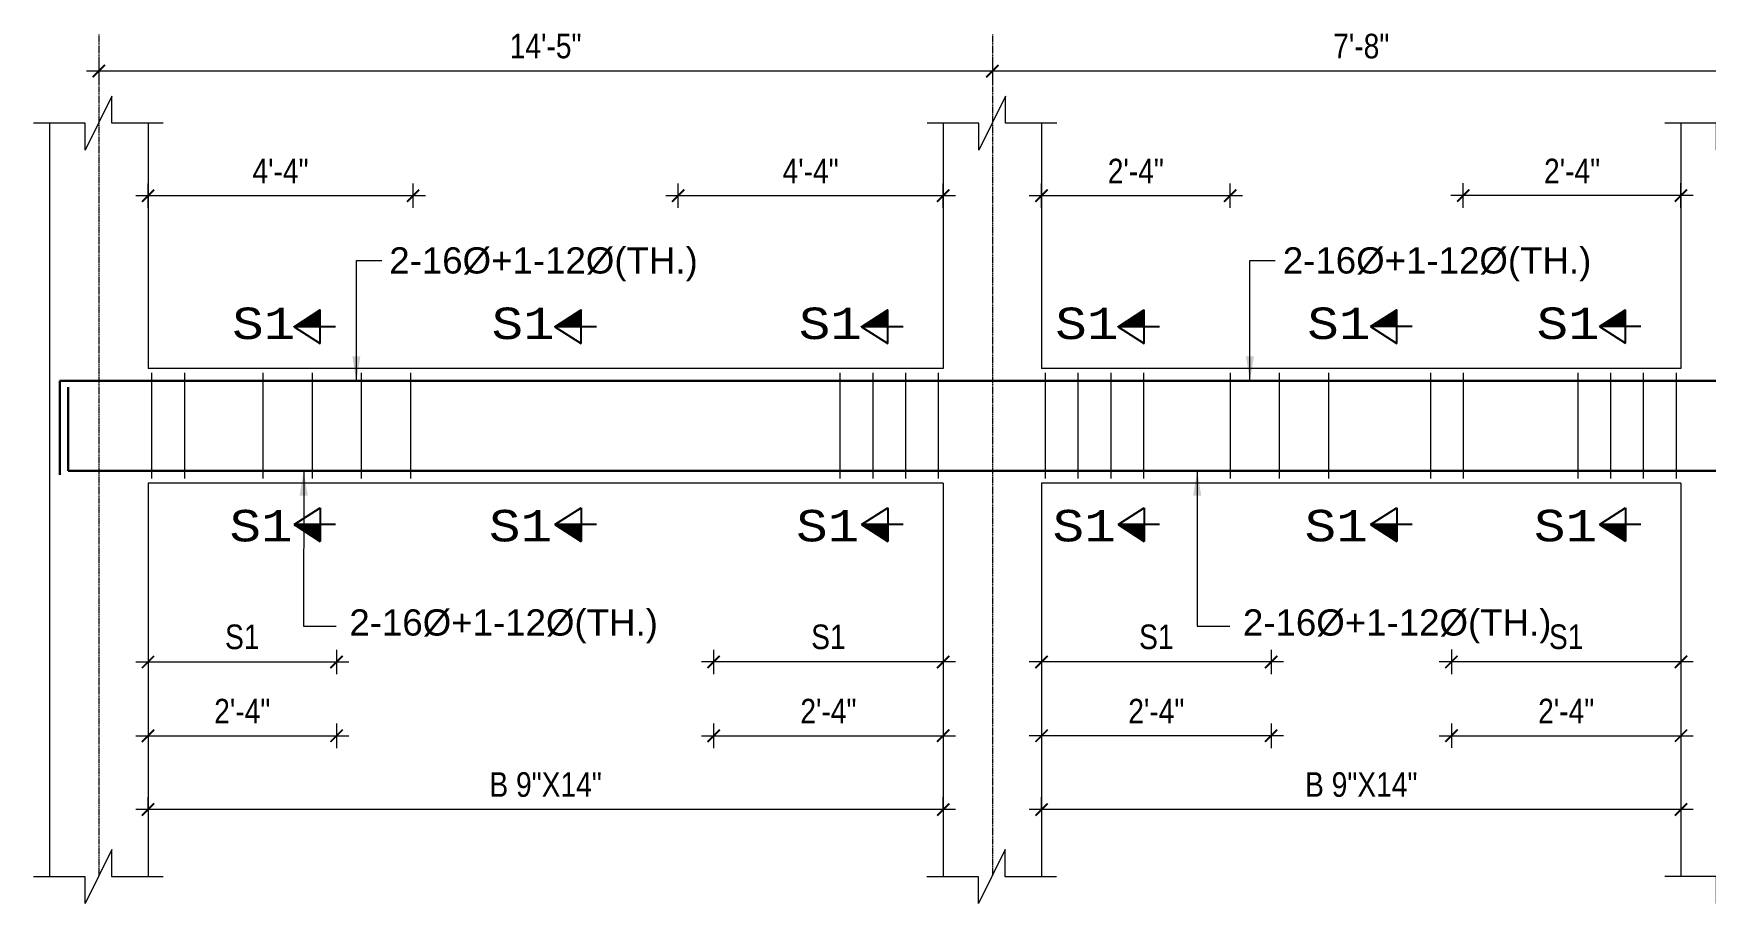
# Model space of a CAD drawing. Header units: inches. Extents: x -412 to 2766, y -9590 to -2111.
# Drawn here: x 1574.1 to 1982.1, y -5473.3 to -5261 of the extents above; entities that cross this region are included whole.
import ezdxf

# ---------------------------------------------------------------- set-up
doc = ezdxf.new("R2010")
doc.units = ezdxf.units.IN
doc.header["$LTSCALE"] = 0.5
doc.header["$MEASUREMENT"] = 0
doc.header["$PDMODE"] = 66
for name, pattern in [('ACAD_ISO02W100', [15, 12, -3]), ('ACAD_ISO03W100', [30, 12, -18]), ('CENTER2', [1.125, 0.75, -0.125, 0.125, -0.125])]:
    doc.linetypes.add(name, pattern=pattern)
for name, color, linetype, lineweight in [('09 CONTINUITY', 7, 'Continuous', 9), ('15 CENTER', 113, 'CENTER2', 15), ('15 TEXT', 7, 'Continuous', 15), ('20 BEAM ELEVATION', 140, 'ACAD_ISO03W100', 20), ('20 BEAM SECTION ARROW', 7, 'ACAD_ISO02W100', 20), ('20 STIRRUPS', 137, 'Continuous', 20), ('30 RENFORCEMENT', 12, 'Continuous', 30), ('DIM', 180, 'Continuous', 5), ('Profile ele', 4, 'Continuous', 25), ('RINF', 4, 'Continuous', 25)]:
    doc.layers.add(name, color=color, linetype=linetype, lineweight=lineweight)
doc.styles.add('arial', font='arial.ttf')
doc.styles.add('CUNEW', font='cour.ttf')
doc.styles.add('ordinary', font='ARIALN.TTF')
doc.styles.add('TEX8', font='cour.ttf', dxfattribs={"width": 0.75})
doc.dimstyles.new('SUREN 1', dxfattribs={"dimtxt": 0.75, "dimasz": 6, "dimexe": 1.5, "dimexo": 1.5, "dimgap": 1, "dimtad": 1, "dimdec": 1, "dimzin": 3, "dimdsep": 46, "dimlunit": 4, "dimtxsty": 'TEX8', "dimblk": 'ARCHTICK', "dimcen": 0.09375, "dimclrd": 1, "dimclre": 1, "dimclrt": 256, "dimadec": 0, "dimazin": 0, "dimtfac": 0.75, "dimtdec": 1, "dimtmove": 1, "dimatfit": 3, "dimfxl": 1, "dimtolj": 1, "dimtzin": 0, "dimlwd": 9, "dimlwe": 9, "dimarcsym": 0})
doc.dimstyles.new('SUREN 4', dxfattribs={"dimtxt": 4, "dimasz": 3, "dimexe": 3, "dimexo": 0, "dimgap": 3, "dimtad": 1, "dimdec": 0, "dimzin": 3, "dimdsep": 46, "dimlunit": 4, "dimtxsty": 'ordinary', "dimblk": 'ARCHTICK', "dimcen": 8, "dimdle": 3, "dimclrd": 1, "dimclre": 5, "dimclrt": 256, "dimadec": 3, "dimazin": 0, "dimtfac": 1, "dimtdec": 0, "dimtmove": 1, "dimatfit": 3, "dimfxl": 3, "dimfxlon": 1, "dimfrac": 1, "dimtolj": 1, "dimtzin": 0, "dimlwd": 5, "dimlwe": 5, "dimarcsym": 0})

# ---------------------------------------------------------------- blocks, each defined once
blk = doc.blocks.new('_ArchTick')
at = {"color": 0, "linetype": 'ByBlock', "const_width": 0.15}
blk.add_lwpolyline([(-0.5, -0.5), (0.5, 0.5)], dxfattribs=at)
blk = doc.blocks.new('*D1548')
at = {"layer": 'Defpoints', "color": 0, "transparency": 16777216}
for p in [(-15784.78, -17058.32), (-15728.78, -17058.32), (-15784.78, -17101.93)]:
    blk.add_point(p, dxfattribs=at)
at = {"layer": 'DIM', "color": 5, "lineweight": 5, "transparency": 16777216}
for p, q in [((-15784.78, -17098.93), (-15784.78, -17104.93)), ((-15728.78, -17098.93), (-15728.78, -17104.93))]:
    blk.add_line(p, q, dxfattribs=at)
at = {"layer": 'DIM', "color": 1, "lineweight": 5, "transparency": 16777216}
blk.add_line((-15725.78, -17101.93), (-15787.78, -17101.93), dxfattribs=at)
at = {"layer": 'DIM', "color": 1, "lineweight": 5, "transparency": 16777216, "xscale": 3, "yscale": 3, "zscale": 3, "rotation": 180}
blk.add_blockref('_ArchTick', (-15784.78, -17101.93), dxfattribs=at)
at = {"layer": 'DIM', "color": 1, "lineweight": 5, "transparency": 16777216, "xscale": 3, "yscale": 3, "zscale": 3}
blk.add_blockref('_ArchTick', (-15728.78, -17101.93), dxfattribs=at)
at = {"layer": 'DIM', "transparency": 16777216, "insert": (-15756.78, -17095.83), "char_height": 6, "attachment_point": 5, "style": 'ordinary'}
blk.add_mtext('\\A1;S1', dxfattribs=at)
blk = doc.blocks.new('*D1549')
at = {"layer": 'Defpoints', "color": 0, "transparency": 16777216}
for p in [(-15784.78, -17058.32), (-15728.78, -17058.32), (-15728.78, -17119.93)]:
    blk.add_point(p, dxfattribs=at)
at = {"layer": 'DIM', "color": 5, "lineweight": 5, "transparency": 16777216}
for p, q in [((-15784.78, -17116.93), (-15784.78, -17122.93)), ((-15728.78, -17116.93), (-15728.78, -17122.93))]:
    blk.add_line(p, q, dxfattribs=at)
at = {"layer": 'DIM', "color": 1, "lineweight": 5, "transparency": 16777216}
blk.add_line((-15787.78, -17119.93), (-15725.78, -17119.93), dxfattribs=at)
at = {"layer": 'DIM', "color": 1, "lineweight": 5, "transparency": 16777216, "xscale": 3, "yscale": 3, "zscale": 3, "rotation": 180}
blk.add_blockref('_ArchTick', (-15784.78, -17119.93), dxfattribs=at)
at = {"layer": 'DIM', "color": 1, "lineweight": 5, "transparency": 16777216, "xscale": 3, "yscale": 3, "zscale": 3}
blk.add_blockref('_ArchTick', (-15728.78, -17119.93), dxfattribs=at)
at = {"layer": 'DIM', "transparency": 16777216, "insert": (-15756.78, -17113.92), "char_height": 6, "attachment_point": 5, "style": 'ordinary'}
blk.add_mtext('\\A1;2\'-4"', dxfattribs=at)
blk = doc.blocks.new('*D1552')
at = {"layer": 'Defpoints', "color": 0, "transparency": 16777216}
for p in [(-15884.78, -17058.34), (-15828.78, -17058.34), (-15884.78, -17101.95)]:
    blk.add_point(p, dxfattribs=at)
at = {"layer": 'DIM', "color": 5, "lineweight": 5, "transparency": 16777216}
for p, q in [((-15884.78, -17098.95), (-15884.78, -17104.95)), ((-15828.78, -17098.95), (-15828.78, -17104.95))]:
    blk.add_line(p, q, dxfattribs=at)
at = {"layer": 'DIM', "color": 1, "lineweight": 5, "transparency": 16777216}
blk.add_line((-15825.78, -17101.95), (-15887.78, -17101.95), dxfattribs=at)
at = {"layer": 'DIM', "color": 1, "lineweight": 5, "transparency": 16777216, "xscale": 3, "yscale": 3, "zscale": 3, "rotation": 180}
blk.add_blockref('_ArchTick', (-15884.78, -17101.95), dxfattribs=at)
at = {"layer": 'DIM', "color": 1, "lineweight": 5, "transparency": 16777216, "xscale": 3, "yscale": 3, "zscale": 3}
blk.add_blockref('_ArchTick', (-15828.78, -17101.95), dxfattribs=at)
at = {"layer": 'DIM', "transparency": 16777216, "insert": (-15856.78, -17095.85), "char_height": 6, "attachment_point": 5, "style": 'ordinary'}
blk.add_mtext('\\A1;S1', dxfattribs=at)
blk = doc.blocks.new('*D1553')
at = {"layer": 'Defpoints', "color": 0, "transparency": 16777216}
for p in [(-15884.78, -17058.34), (-15828.78, -17058.34), (-15884.78, -17119.95)]:
    blk.add_point(p, dxfattribs=at)
at = {"layer": 'DIM', "color": 5, "lineweight": 5, "transparency": 16777216}
for p, q in [((-15884.78, -17116.95), (-15884.78, -17122.95)), ((-15828.78, -17116.95), (-15828.78, -17122.95))]:
    blk.add_line(p, q, dxfattribs=at)
at = {"layer": 'DIM', "color": 1, "lineweight": 5, "transparency": 16777216}
blk.add_line((-15825.78, -17119.95), (-15887.78, -17119.95), dxfattribs=at)
at = {"layer": 'DIM', "color": 1, "lineweight": 5, "transparency": 16777216, "xscale": 3, "yscale": 3, "zscale": 3, "rotation": 180}
blk.add_blockref('_ArchTick', (-15884.78, -17119.95), dxfattribs=at)
at = {"layer": 'DIM', "color": 1, "lineweight": 5, "transparency": 16777216, "xscale": 3, "yscale": 3, "zscale": 3}
blk.add_blockref('_ArchTick', (-15828.78, -17119.95), dxfattribs=at)
at = {"layer": 'DIM', "transparency": 16777216, "insert": (-15856.78, -17113.94), "char_height": 6, "attachment_point": 5, "style": 'ordinary'}
blk.add_mtext('\\A1;2\'-4"', dxfattribs=at)
blk = doc.blocks.new('*D1555')
at = {"layer": 'Defpoints', "color": 0, "transparency": 16777216}
for p in [(-15884.78, -17137.95, 0), (-15884.78, -17137.95), (-15728.78, -17137.93)]:
    blk.add_point(p, dxfattribs=at)
at = {"layer": 'DIM', "color": 5, "lineweight": 5, "transparency": 16777216}
for p, q in [((-15884.78, -17137.95), (-15884.78, -17134.95)), ((-15728.78, -17137.93), (-15728.78, -17140.95))]:
    blk.add_line(p, q, dxfattribs=at)
at = {"layer": 'DIM', "color": 1, "lineweight": 5, "transparency": 16777216}
blk.add_line((-15725.78, -17137.95), (-15887.78, -17137.95), dxfattribs=at)
at = {"layer": 'DIM', "color": 1, "lineweight": 5, "transparency": 16777216, "xscale": 3, "yscale": 3, "zscale": 3, "rotation": 180}
blk.add_blockref('_ArchTick', (-15884.78, -17137.95), dxfattribs=at)
at = {"layer": 'DIM', "color": 1, "lineweight": 5, "transparency": 16777216, "xscale": 3, "yscale": 3, "zscale": 3}
blk.add_blockref('_ArchTick', (-15728.78, -17137.95), dxfattribs=at)
at = {"layer": 'DIM', "transparency": 16777216, "insert": (-15806.78, -17131.89), "char_height": 6, "attachment_point": 5, "style": 'ordinary'}
blk.add_mtext('\\A1;B 9"X14"', dxfattribs=at)
blk = doc.blocks.new('*D1556')
at = {"layer": 'Defpoints', "color": 0, "transparency": 16777216}
for p in [(-15964.78, -17058.34), (-15908.78, -17058.34), (-15964.78, -17101.95)]:
    blk.add_point(p, dxfattribs=at)
at = {"layer": 'DIM', "color": 5, "lineweight": 5, "transparency": 16777216}
for p, q in [((-15964.78, -17098.95), (-15964.78, -17104.95)), ((-15908.78, -17098.95), (-15908.78, -17104.95))]:
    blk.add_line(p, q, dxfattribs=at)
at = {"layer": 'DIM', "color": 1, "lineweight": 5, "transparency": 16777216}
blk.add_line((-15905.78, -17101.95), (-15967.78, -17101.95), dxfattribs=at)
at = {"layer": 'DIM', "color": 1, "lineweight": 5, "transparency": 16777216, "xscale": 3, "yscale": 3, "zscale": 3, "rotation": 180}
blk.add_blockref('_ArchTick', (-15964.78, -17101.95), dxfattribs=at)
at = {"layer": 'DIM', "color": 1, "lineweight": 5, "transparency": 16777216, "xscale": 3, "yscale": 3, "zscale": 3}
blk.add_blockref('_ArchTick', (-15908.78, -17101.95), dxfattribs=at)
at = {"layer": 'DIM', "transparency": 16777216, "insert": (-15936.78, -17095.85), "char_height": 6, "attachment_point": 5, "style": 'ordinary'}
blk.add_mtext('\\A1;S1', dxfattribs=at)
blk = doc.blocks.new('*D1557')
at = {"layer": 'Defpoints', "color": 0, "transparency": 16777216}
for p in [(-15964.78, -17058.34), (-15908.78, -17058.34), (-15908.78, -17119.95)]:
    blk.add_point(p, dxfattribs=at)
at = {"layer": 'DIM', "color": 5, "lineweight": 5, "transparency": 16777216}
for p, q in [((-15964.78, -17116.95), (-15964.78, -17122.95)), ((-15908.78, -17116.95), (-15908.78, -17122.95))]:
    blk.add_line(p, q, dxfattribs=at)
at = {"layer": 'DIM', "color": 1, "lineweight": 5, "transparency": 16777216}
blk.add_line((-15967.78, -17119.95), (-15905.78, -17119.95), dxfattribs=at)
at = {"layer": 'DIM', "color": 1, "lineweight": 5, "transparency": 16777216, "xscale": 3, "yscale": 3, "zscale": 3, "rotation": 180}
blk.add_blockref('_ArchTick', (-15964.78, -17119.95), dxfattribs=at)
at = {"layer": 'DIM', "color": 1, "lineweight": 5, "transparency": 16777216, "xscale": 3, "yscale": 3, "zscale": 3}
blk.add_blockref('_ArchTick', (-15908.78, -17119.95), dxfattribs=at)
at = {"layer": 'DIM', "transparency": 16777216, "insert": (-15936.78, -17113.94), "char_height": 6, "attachment_point": 5, "style": 'ordinary'}
blk.add_mtext('\\A1;2\'-4"', dxfattribs=at)
blk = doc.blocks.new('*D1558')
at = {"layer": 'Defpoints', "color": 0, "transparency": 16777216}
for p in [(-16102.78, -17058.34), (-16056.78, -17058.34), (-16056.78, -17101.95)]:
    blk.add_point(p, dxfattribs=at)
at = {"layer": 'DIM', "color": 5, "lineweight": 5, "transparency": 16777216}
for p, q in [((-16102.78, -17098.95), (-16102.78, -17104.95)), ((-16056.78, -17098.95), (-16056.78, -17104.95))]:
    blk.add_line(p, q, dxfattribs=at)
at = {"layer": 'DIM', "color": 1, "lineweight": 5, "transparency": 16777216}
blk.add_line((-16105.78, -17101.95), (-16053.78, -17101.95), dxfattribs=at)
at = {"layer": 'DIM', "color": 1, "lineweight": 5, "transparency": 16777216, "xscale": 3, "yscale": 3, "zscale": 3, "rotation": 180}
blk.add_blockref('_ArchTick', (-16102.78, -17101.95), dxfattribs=at)
at = {"layer": 'DIM', "color": 1, "lineweight": 5, "transparency": 16777216, "xscale": 3, "yscale": 3, "zscale": 3}
blk.add_blockref('_ArchTick', (-16056.78, -17101.95), dxfattribs=at)
at = {"layer": 'DIM', "transparency": 16777216, "insert": (-16079.78, -17095.85), "char_height": 6, "attachment_point": 5, "style": 'ordinary'}
blk.add_mtext('\\A1;S1', dxfattribs=at)
blk = doc.blocks.new('*D1559')
at = {"layer": 'Defpoints', "color": 0, "transparency": 16777216}
for p in [(-16102.78, -17058.34), (-16056.78, -17058.34), (-16056.78, -17119.95)]:
    blk.add_point(p, dxfattribs=at)
at = {"layer": 'DIM', "color": 5, "lineweight": 5, "transparency": 16777216}
for p, q in [((-16102.78, -17116.95), (-16102.78, -17122.95)), ((-16056.78, -17116.95), (-16056.78, -17122.95))]:
    blk.add_line(p, q, dxfattribs=at)
at = {"layer": 'DIM', "color": 1, "lineweight": 5, "transparency": 16777216}
blk.add_line((-16105.78, -17119.95), (-16053.78, -17119.95), dxfattribs=at)
at = {"layer": 'DIM', "color": 1, "lineweight": 5, "transparency": 16777216, "xscale": 3, "yscale": 3, "zscale": 3, "rotation": 180}
blk.add_blockref('_ArchTick', (-16102.78, -17119.95), dxfattribs=at)
at = {"layer": 'DIM', "color": 1, "lineweight": 5, "transparency": 16777216, "xscale": 3, "yscale": 3, "zscale": 3}
blk.add_blockref('_ArchTick', (-16056.78, -17119.95), dxfattribs=at)
at = {"layer": 'DIM', "transparency": 16777216, "insert": (-16079.78, -17113.94), "char_height": 6, "attachment_point": 5, "style": 'ordinary'}
blk.add_mtext('\\A1;2\'-4"', dxfattribs=at)
blk = doc.blocks.new('*D1560')
at = {"layer": 'Defpoints', "color": 0, "transparency": 16777216}
for p in [(-16102.78, -17137.95), (-16102.78, -17137.95), (-15908.78, -17137.95)]:
    blk.add_point(p, dxfattribs=at)
at = {"layer": 'DIM', "color": 5, "lineweight": 5, "transparency": 16777216}
for p, q in [((-16102.78, -17137.95), (-16102.78, -17134.95)), ((-15908.78, -17137.95), (-15908.78, -17134.95))]:
    blk.add_line(p, q, dxfattribs=at)
at = {"layer": 'DIM', "color": 1, "lineweight": 5, "transparency": 16777216}
blk.add_line((-15905.78, -17137.95), (-16105.78, -17137.95), dxfattribs=at)
at = {"layer": 'DIM', "color": 1, "lineweight": 5, "transparency": 16777216, "xscale": 3, "yscale": 3, "zscale": 3, "rotation": 180}
blk.add_blockref('_ArchTick', (-16102.78, -17137.95), dxfattribs=at)
at = {"layer": 'DIM', "color": 1, "lineweight": 5, "transparency": 16777216, "xscale": 3, "yscale": 3, "zscale": 3}
blk.add_blockref('_ArchTick', (-15908.78, -17137.95), dxfattribs=at)
at = {"layer": 'DIM', "transparency": 16777216, "insert": (-16005.78, -17131.89), "char_height": 6, "attachment_point": 5, "style": 'ordinary'}
blk.add_mtext('\\A1;B 9"X14"', dxfattribs=at)
blk = doc.blocks.new('*D1561')
at = {"layer": 'Defpoints', "color": 0, "transparency": 16777216}
for p in [(-15781.9, -16988.16), (-15728.78, -17030.32), (-15781.9, -17034.84)]:
    blk.add_point(p, dxfattribs=at)
at = {"layer": 'DIM', "color": 5, "lineweight": 5, "transparency": 16777216}
for p, q in [((-15781.9, -16991.16), (-15781.9, -16985.16)), ((-15728.78, -16991.16), (-15728.78, -16985.16))]:
    blk.add_line(p, q, dxfattribs=at)
at = {"layer": 'DIM', "color": 1, "lineweight": 5, "transparency": 16777216}
blk.add_line((-15725.78, -16988.16), (-15784.9, -16988.16), dxfattribs=at)
at = {"layer": 'DIM', "color": 1, "lineweight": 5, "transparency": 16777216, "xscale": 3, "yscale": 3, "zscale": 3, "rotation": 180}
blk.add_blockref('_ArchTick', (-15781.9, -16988.16), dxfattribs=at)
at = {"layer": 'DIM', "color": 1, "lineweight": 5, "transparency": 16777216, "xscale": 3, "yscale": 3, "zscale": 3}
blk.add_blockref('_ArchTick', (-15728.78, -16988.16), dxfattribs=at)
at = {"layer": 'DIM', "transparency": 16777216, "insert": (-15755.34, -16982.15), "char_height": 6, "attachment_point": 5, "style": 'ordinary'}
blk.add_mtext('\\A1;2\'-4"', dxfattribs=at)
blk = doc.blocks.new('*D1562')
at = {"layer": 'Defpoints', "color": 0, "transparency": 16777216}
for p in [(-15884.78, -16988.18), (-15884.78, -17030.34), (-15838.77, -17034.84)]:
    blk.add_point(p, dxfattribs=at)
at = {"layer": 'DIM', "color": 5, "lineweight": 5, "transparency": 16777216}
for p, q in [((-15884.78, -16991.18), (-15884.78, -16985.18)), ((-15838.77, -16991.18), (-15838.77, -16985.18))]:
    blk.add_line(p, q, dxfattribs=at)
at = {"layer": 'DIM', "color": 1, "lineweight": 5, "transparency": 16777216}
blk.add_line((-15835.77, -16988.18), (-15887.78, -16988.18), dxfattribs=at)
at = {"layer": 'DIM', "color": 1, "lineweight": 5, "transparency": 16777216, "xscale": 3, "yscale": 3, "zscale": 3, "rotation": 180}
blk.add_blockref('_ArchTick', (-15884.78, -16988.18), dxfattribs=at)
at = {"layer": 'DIM', "color": 1, "lineweight": 5, "transparency": 16777216, "xscale": 3, "yscale": 3, "zscale": 3}
blk.add_blockref('_ArchTick', (-15838.77, -16988.18), dxfattribs=at)
at = {"layer": 'DIM', "transparency": 16777216, "insert": (-15861.78, -16982.17), "char_height": 6, "attachment_point": 5, "style": 'ordinary'}
blk.add_mtext('\\A1;2\'-4"', dxfattribs=at)
blk = doc.blocks.new('*D1565')
at = {"layer": 'Defpoints', "color": 0, "transparency": 16777216}
for p in [(-15973.45, -16988.18), (-15908.78, -17030.34), (-15973.45, -17034.85, 0)]:
    blk.add_point(p, dxfattribs=at)
at = {"layer": 'DIM', "color": 5, "lineweight": 5, "transparency": 16777216}
for p, q in [((-15973.45, -16991.18), (-15973.45, -16985.18)), ((-15908.78, -16991.18), (-15908.78, -16985.18))]:
    blk.add_line(p, q, dxfattribs=at)
at = {"layer": 'DIM', "color": 1, "lineweight": 5, "transparency": 16777216}
blk.add_line((-15905.78, -16988.18), (-15976.45, -16988.18), dxfattribs=at)
at = {"layer": 'DIM', "color": 1, "lineweight": 5, "transparency": 16777216, "xscale": 3, "yscale": 3, "zscale": 3, "rotation": 180}
blk.add_blockref('_ArchTick', (-15973.45, -16988.18), dxfattribs=at)
at = {"layer": 'DIM', "color": 1, "lineweight": 5, "transparency": 16777216, "xscale": 3, "yscale": 3, "zscale": 3}
blk.add_blockref('_ArchTick', (-15908.78, -16988.18), dxfattribs=at)
at = {"layer": 'DIM', "transparency": 16777216, "insert": (-15941.12, -16982.18), "char_height": 6, "attachment_point": 5, "style": 'ordinary'}
blk.add_mtext('\\A1;4\'-4"', dxfattribs=at)
blk = doc.blocks.new('*D1566')
at = {"layer": 'Defpoints', "color": 0, "transparency": 16777216}
for p in [(-16102.78, -16988.18), (-16038.12, -17030.34), (-16102.78, -17034.85, 0)]:
    blk.add_point(p, dxfattribs=at)
at = {"layer": 'DIM', "color": 5, "lineweight": 5, "transparency": 16777216}
for p, q in [((-16102.78, -16991.18), (-16102.78, -16985.18)), ((-16038.12, -16991.18), (-16038.12, -16985.18))]:
    blk.add_line(p, q, dxfattribs=at)
at = {"layer": 'DIM', "color": 1, "lineweight": 5, "transparency": 16777216}
blk.add_line((-16035.12, -16988.18), (-16105.78, -16988.18), dxfattribs=at)
at = {"layer": 'DIM', "color": 1, "lineweight": 5, "transparency": 16777216, "xscale": 3, "yscale": 3, "zscale": 3, "rotation": 180}
blk.add_blockref('_ArchTick', (-16102.78, -16988.18), dxfattribs=at)
at = {"layer": 'DIM', "color": 1, "lineweight": 5, "transparency": 16777216, "xscale": 3, "yscale": 3, "zscale": 3}
blk.add_blockref('_ArchTick', (-16038.12, -16988.18), dxfattribs=at)
at = {"layer": 'DIM', "transparency": 16777216, "insert": (-16070.45, -16982.18), "char_height": 6, "attachment_point": 5, "style": 'ordinary'}
blk.add_mtext('\\A1;4\'-4"', dxfattribs=at)
blk = doc.blocks.new('*D1567')
at = {"layer": 'Defpoints', "color": 0, "transparency": 16777216}
for p in [(-16114.78, -16948.86), (-15896.78, -16948.86), (-16114.78, -16957.77)]:
    blk.add_point(p, dxfattribs=at)
at = {"layer": 'DIM', "color": 1, "lineweight": 5, "transparency": 16777216}
blk.add_line((-15893.78, -16957.77), (-16117.78, -16957.77), dxfattribs=at)
at = {"layer": 'DIM', "color": 5, "lineweight": 5, "transparency": 16777216}
for p, q in [((-16114.78, -16954.77), (-16114.78, -16960.77)), ((-15896.78, -16954.77), (-15896.78, -16960.77))]:
    blk.add_line(p, q, dxfattribs=at)
at = {"layer": 'DIM', "color": 1, "lineweight": 5, "transparency": 16777216, "xscale": 3, "yscale": 3, "zscale": 3, "rotation": 180}
blk.add_blockref('_ArchTick', (-16114.78, -16957.77), dxfattribs=at)
at = {"layer": 'DIM', "color": 1, "lineweight": 5, "transparency": 16777216, "xscale": 3, "yscale": 3, "zscale": 3}
blk.add_blockref('_ArchTick', (-15896.78, -16957.77), dxfattribs=at)
at = {"layer": 'DIM', "transparency": 16777216, "insert": (-16005.78, -16951.7), "char_height": 6, "attachment_point": 5, "style": 'ordinary'}
blk.add_mtext('\\A1;14\'-5"', dxfattribs=at)
blk = doc.blocks.new('*D1568')
at = {"layer": 'Defpoints', "color": 0, "transparency": 16777216}
for p in [(-15896.78, -16948.86), (-15716.78, -16948.88, 0), (-15896.78, -16957.79)]:
    blk.add_point(p, dxfattribs=at)
at = {"layer": 'DIM', "color": 1, "lineweight": 5, "transparency": 16777216}
blk.add_line((-15713.78, -16957.79), (-15899.78, -16957.79), dxfattribs=at)
at = {"layer": 'DIM', "color": 5, "lineweight": 5, "transparency": 16777216}
for p, q in [((-15896.78, -16954.79), (-15896.78, -16960.79)), ((-15716.78, -16954.79), (-15716.78, -16960.79))]:
    blk.add_line(p, q, dxfattribs=at)
at = {"layer": 'DIM', "color": 1, "lineweight": 5, "transparency": 16777216, "xscale": 3, "yscale": 3, "zscale": 3, "rotation": 180}
blk.add_blockref('_ArchTick', (-15896.78, -16957.79), dxfattribs=at)
at = {"layer": 'DIM', "color": 1, "lineweight": 5, "transparency": 16777216, "xscale": 3, "yscale": 3, "zscale": 3}
blk.add_blockref('_ArchTick', (-15716.78, -16957.79), dxfattribs=at)
at = {"layer": 'DIM', "transparency": 16777216, "insert": (-15806.78, -16951.72), "char_height": 6, "attachment_point": 5, "style": 'ordinary'}
blk.add_mtext('\\A1;7\'-8"', dxfattribs=at)
blk = doc.blocks.new('53')
at = {"layer": 'RINF'}
h = blk.add_hatch(dxfattribs=at)
h.set_pattern_fill('ANSI31', color=1, scale=0.029257, style=0)
h.set_pattern_definition([(135.000000013, (-84718.560301, -32408.7730947), (0.00271529004177, 0.00271529004057), [])])
h.paths.add_polyline_path([(-16060.76, -17016.05), (-16067.16, -17020.14), (-16060.76, -17020.14)])
h = blk.add_hatch(dxfattribs=at)
h.set_pattern_fill('ANSI31', color=1, scale=0.029257, style=0)
h.set_pattern_definition([(135.000000013, (-84782.1942387, -32408.7730947), (0.00271529004177, 0.00271529004057), [])])
h.paths.add_polyline_path([(-15997.12, -17016.05), (-16003.53, -17020.14), (-15997.12, -17020.14)])
h = blk.add_hatch(dxfattribs=at)
h.set_pattern_fill('ANSI31', color=1, scale=0.029257, style=0)
h.set_pattern_definition([(135.000000013, (-84857.0345, -32408.7730947), (0.00271529004177, 0.00271529004057), [])])
h.paths.add_polyline_path([(-15922.28, -17016.05), (-15928.69, -17020.14), (-15922.28, -17020.14)])
h = blk.add_hatch(dxfattribs=at)
h.set_pattern_fill('ANSI31', color=1, scale=0.029257, style=0)
h.set_pattern_definition([(135.000000013, (-84919.602298, -32408.7730947), (0.00271529004177, 0.00271529004057), [])])
h.paths.add_polyline_path([(-15859.72, -17016.05), (-15866.12, -17020.14), (-15859.72, -17020.14)])
h = blk.add_hatch(dxfattribs=at)
h.set_pattern_fill('ANSI31', color=1, scale=0.029257, style=0)
h.set_pattern_definition([(135.000000013, (-84583.1942387, -32408.7632366), (0.00271529004177, 0.00271529004057), [])])
h.paths.add_polyline_path([(-15798.12, -17016.04), (-15804.53, -17020.13), (-15798.12, -17020.13)])
h = blk.add_hatch(dxfattribs=at)
h.set_pattern_fill('ANSI31', color=1, scale=0.029257, style=0)
h.set_pattern_definition([(135.000000013, (-85037.0345, -32408.7533786), (0.00271529004177, 0.00271529004057), [])])
h.paths.add_polyline_path([(-15742.28, -17016.03), (-15748.69, -17020.12), (-15742.28, -17020.12)])
h = blk.add_hatch(dxfattribs=at)
h.set_pattern_fill('ANSI31', color=1, scale=1.6, style=0)
h.set_pattern_definition([(135.000000013, (-3809792.1707, -834201.5936), (0.148492424155, 0.148492424089), [])])
h.paths.add_polyline_path([(-16060.76, -17072.53), (-16067.16, -17068.44), (-16060.76, -17068.44)])
h = blk.add_hatch(dxfattribs=at)
h.set_pattern_fill('ANSI31', color=1, scale=1.6, style=0)
h.set_pattern_definition([(135.000000013, (-3809855.80463, -834201.5936), (0.148492424155, 0.148492424089), [])])
h.paths.add_polyline_path([(-15997.12, -17072.53), (-16003.53, -17068.44), (-15997.12, -17068.44)])
h = blk.add_hatch(dxfattribs=at)
h.set_pattern_fill('ANSI31', color=1, scale=1.6, style=0)
h.set_pattern_definition([(135.000000013, (-3809930.6449, -834201.5936), (0.148492424155, 0.148492424089), [])])
h.paths.add_polyline_path([(-15922.28, -17072.53), (-15928.69, -17068.44), (-15922.28, -17068.44)])
h = blk.add_hatch(dxfattribs=at)
h.set_pattern_fill('ANSI31', color=1, scale=1.6, style=0)
h.set_pattern_definition([(135.000000013, (-3809993.2127, -834201.5936), (0.148492424155, 0.148492424089), [])])
h.paths.add_polyline_path([(-15859.72, -17072.53), (-15866.12, -17068.44), (-15859.72, -17068.44)])
h = blk.add_hatch(dxfattribs=at)
h.set_pattern_fill('ANSI31', color=1, scale=1.6, style=0)
h.set_pattern_definition([(135.000000013, (-3809656.80463, -834201.58375), (0.148492424155, 0.148492424089), [])])
h.paths.add_polyline_path([(-15798.12, -17072.52), (-15804.53, -17068.43), (-15798.12, -17068.43)])
h = blk.add_hatch(dxfattribs=at)
h.set_pattern_fill('ANSI31', color=1, scale=1.6, style=0)
h.set_pattern_definition([(135.000000013, (-3810110.6449, -834201.57389), (0.148492424155, 0.148492424089), [])])
h.paths.add_polyline_path([(-15742.28, -17072.51), (-15748.69, -17068.42), (-15742.28, -17068.42)])
at = {"layer": '09 CONTINUITY', "color": 2, "lineweight": 5, "ltscale": 25}
for points in [[(-16099.06, -16970.51), (-16111.57, -16970.51), (-16111.57, -16963.89), (-16118.1, -16977.06), (-16118.1, -16970.51), (-16130.69, -16970.51)], [(-15881.06, -16970.51), (-15893.57, -16970.51), (-15893.57, -16963.89), (-15900.1, -16977.06), (-15900.1, -16970.51), (-15912.69, -16970.51)], [(-16099.11, -17154.34), (-16111.62, -17154.34), (-16111.62, -17147.72), (-16118.15, -17160.89), (-16118.15, -17154.34), (-16130.73, -17154.34)], [(-15881.11, -17154.34), (-15893.62, -17154.34), (-15893.62, -17147.72), (-15900.15, -17160.89), (-15900.15, -17154.34), (-15912.73, -17154.34)]]:
    blk.add_lwpolyline(points, dxfattribs=at)
at = {"layer": '09 CONTINUITY', "color": 2, "lineweight": 5, "ltscale": 25, "elevation": 0}
for points in [[(-15701.06, -16970.49), (-15713.57, -16970.49), (-15713.57, -16963.87), (-15720.1, -16977.04), (-15720.1, -16970.49), (-15732.69, -16970.49)], [(-15701.11, -17154.32), (-15713.62, -17154.32), (-15713.62, -17147.7), (-15720.15, -17160.87), (-15720.15, -17154.32), (-15732.73, -17154.32)]]:
    blk.add_lwpolyline(points, dxfattribs=at)
at = {"layer": '15 CENTER', "ltscale": 0.05}
for p, q in [((-16114.78, -16948.86), (-16114.78, -17154.1)), ((-15896.78, -16948.86), (-15896.78, -17154.1))]:
    blk.add_line(p, q, dxfattribs=at)
at = {"layer": '20 BEAM ELEVATION', "linetype": 'ByBlock', "ltscale": 20}
for p, q in [((-16126.78, -16970.51), (-16126.78, -17058.34)), ((-16102.78, -16970.51), (-16102.78, -17030.34)), ((-15908.78, -16970.51), (-15908.78, -17030.34)), ((-15884.78, -16970.51), (-15884.78, -17030.34)), ((-15728.78, -16970.49, 0), (-15728.78, -17030.32, 0)), ((-15908.78, -17030.34), (-16102.78, -17030.34)), ((-15728.78, -17030.32, 0), (-15884.78, -17030.34)), ((-16126.78, -17058.34), (-16126.78, -17154.34)), ((-16102.78, -17058.34), (-16102.78, -17154.34)), ((-15908.78, -17058.34), (-16102.78, -17058.34)), ((-15908.78, -17058.34), (-15908.78, -17154.34)), ((-15728.78, -17058.32, 0), (-15884.78, -17058.34)), ((-15884.78, -17058.34), (-15884.78, -17154.34)), ((-15728.78, -17058.32, 0), (-15728.78, -17154.32, 0))]:
    blk.add_line(p, q, dxfattribs=at)
at = {"layer": '20 STIRRUPS'}
for p, q in [((-16101.9, -17031.4), (-16101.9, -17057.18)), ((-16093.9, -17031.4), (-16093.9, -17057.18)), ((-16074.77, -17031.4), (-16074.77, -17057.18)), ((-16062.77, -17031.4), (-16062.77, -17057.18)), ((-16050.77, -17031.4), (-16050.77, -17057.18)), ((-16038.77, -17031.4), (-16038.77, -17057.18)), ((-15933.97, -17031.4), (-15933.97, -17057.18)), ((-15925.97, -17031.4), (-15925.97, -17057.18)), ((-15917.97, -17031.4), (-15917.97, -17057.18)), ((-15909.97, -17031.4), (-15909.97, -17057.18)), ((-15883.9, -17031.4), (-15883.9, -17057.18)), ((-15875.9, -17031.4), (-15875.9, -17057.18)), ((-15867.9, -17031.4), (-15867.9, -17057.18)), ((-15859.9, -17031.4), (-15859.9, -17057.18)), ((-15838.77, -17031.4), (-15838.77, -17057.18)), ((-15826.77, -17031.4), (-15826.77, -17057.18)), ((-15814.77, -17031.4), (-15814.77, -17057.18)), ((-15789.9, -17031.38, 0), (-15789.9, -17057.16, 0)), ((-15781.9, -17031.38, 0), (-15781.9, -17057.16, 0)), ((-15753.97, -17031.38, 0), (-15753.97, -17057.16, 0)), ((-15745.97, -17031.38, 0), (-15745.97, -17057.16, 0)), ((-15737.97, -17031.38, 0), (-15737.97, -17057.16, 0)), ((-15729.97, -17031.38, 0), (-15729.97, -17057.16, 0))]:
    blk.add_line(p, q, dxfattribs=at)
at = {"layer": '30 RENFORCEMENT', "lineweight": 30, "ltscale": 0.75}
for p, q in [((-15908.78, -17033.38), (-16124.26, -17033.38)), ((-16124.26, -17033.38), (-16124.26, -17056.26)), ((-16122.26, -17034.9), (-16122.26, -17055.35)), ((-15490.47, -17033.35, 0), (-15908.78, -17033.38)), ((-15908.78, -17055.35), (-16122.26, -17055.35)), ((-15492.47, -17055.32, 0), (-15908.78, -17055.35))]:
    blk.add_line(p, q, dxfattribs=at)
at = {"layer": 'RINF', "color": 1}
for p, q in [((-16067.16, -17020.14), (-16060.76, -17016.05)), ((-16060.76, -17024.22), (-16060.76, -17016.05)), ((-16003.53, -17020.14), (-15997.12, -17016.05)), ((-15997.12, -17024.22), (-15997.12, -17016.05)), ((-15928.69, -17020.14), (-15922.28, -17016.05)), ((-15922.28, -17024.22), (-15922.28, -17016.05)), ((-15866.12, -17020.14), (-15859.72, -17016.05)), ((-15859.72, -17024.22), (-15859.72, -17016.05)), ((-15804.53, -17020.13, 0), (-15798.12, -17016.04, 0)), ((-15798.12, -17024.21, 0), (-15798.12, -17016.04, 0)), ((-15748.69, -17020.12, 0), (-15742.28, -17016.03, 0)), ((-15742.28, -17024.2, 0), (-15742.28, -17016.03, 0)), ((-16057.02, -17020.14), (-16067.16, -17020.14)), ((-16067.16, -17020.14), (-16060.76, -17024.22)), ((-15993.39, -17020.14), (-16003.53, -17020.14)), ((-16003.53, -17020.14), (-15997.12, -17024.22)), ((-15918.55, -17020.14), (-15928.69, -17020.14)), ((-15928.69, -17020.14), (-15922.28, -17024.22)), ((-15855.98, -17020.14), (-15866.12, -17020.14)), ((-15866.12, -17020.14), (-15859.72, -17024.22)), ((-15794.39, -17020.13, 0), (-15804.53, -17020.13, 0)), ((-15804.53, -17020.13, 0), (-15798.12, -17024.21, 0)), ((-15738.55, -17020.12, 0), (-15748.69, -17020.12, 0)), ((-15748.69, -17020.12, 0), (-15742.28, -17024.2, 0)), ((-16067.16, -17068.44, 0), (-16060.76, -17064.36, 0)), ((-16060.76, -17064.36, 0), (-16060.76, -17072.53, 0)), ((-16003.53, -17068.44, 0), (-15997.12, -17064.36, 0)), ((-15997.12, -17064.36, 0), (-15997.12, -17072.53, 0)), ((-15928.69, -17068.44, 0), (-15922.28, -17064.36, 0)), ((-15922.28, -17064.36, 0), (-15922.28, -17072.53, 0)), ((-15866.12, -17068.44, 0), (-15859.72, -17064.36, 0)), ((-15859.72, -17064.36, 0), (-15859.72, -17072.53, 0)), ((-15804.53, -17068.43, 0), (-15798.12, -17064.35, 0)), ((-15798.12, -17064.35, 0), (-15798.12, -17072.52, 0)), ((-15748.69, -17068.42, 0), (-15742.28, -17064.34, 0)), ((-15742.28, -17064.34, 0), (-15742.28, -17072.51, 0)), ((-16057.02, -17068.44, 0), (-16067.16, -17068.44, 0)), ((-16067.16, -17068.44, 0), (-16060.76, -17072.53, 0)), ((-15993.39, -17068.44, 0), (-16003.53, -17068.44, 0)), ((-16003.53, -17068.44, 0), (-15997.12, -17072.53, 0)), ((-15918.55, -17068.44, 0), (-15928.69, -17068.44, 0)), ((-15928.69, -17068.44, 0), (-15922.28, -17072.53, 0)), ((-15855.98, -17068.44, 0), (-15866.12, -17068.44, 0)), ((-15866.12, -17068.44, 0), (-15859.72, -17072.53, 0)), ((-15794.39, -17068.43, 0), (-15804.53, -17068.43, 0)), ((-15804.53, -17068.43, 0), (-15798.12, -17072.52, 0)), ((-15738.55, -17068.42, 0), (-15748.69, -17068.42, 0)), ((-15748.69, -17068.42, 0), (-15742.28, -17072.51, 0))]:
    blk.add_line(p, q, dxfattribs=at)
at = {"layer": '15 TEXT', "style": 'arial'}
for p in [(-16043.92, -17007.17, 0), (-15825.92, -17007.17, 0), (-16053.65, -17095.51, 0), (-15835.65, -17095.51, 0)]:
    blk.add_text('2-16%%C+1-12%%C(TH.)', height=6.4, dxfattribs=at).set_placement(p)
at = {"layer": '20 BEAM SECTION ARROW', "color": 2, "style": 'CUNEW'}
for p in [(-16082.24, -17023.16, 0), (-16018.95, -17023.16), (-15944, -17023.16), (-15881.43, -17023.16), (-15819.95, -17023.15, 0), (-15764, -17023.14, 0), (-16082.89, -17072.53), (-16019.6, -17072.53, 0), (-15944.65, -17072.53, 0), (-15882.08, -17072.53, 0), (-15820.6, -17072.52, 0), (-15764.65, -17072.51, 0)]:
    blk.add_text('S1', height=7.68, rotation=0, dxfattribs=at).set_placement(p)
at = {"layer": 'DIM'}
for base, p1, p2, text, picture, middle in [((-16114.78, -16957.77), (-15896.78, -16948.86), (-16114.78, -16948.86), '14\'-5"', '*D1567', (-16005.78, -16951.7)), ((-15896.78, -16957.79), (-15716.78, -16948.88, 0), (-15896.78, -16948.86), '7\'-8"', '*D1568', (-15806.78, -16951.72))]:
    dim = blk.add_linear_dim(base=base, p1=p1, p2=p2, text=text, dimstyle='SUREN 4', override={"dimtxt": 6}, dxfattribs=at)
    dim.commit()
    dim.dimension.update_dxf_attribs({"geometry": picture, "text_midpoint": middle})
for base, p1, p2, text, picture, middle in [((-16102.78, -16988.18), (-16038.12, -17030.34), (-16102.78, -17034.85, 0), '4\'-4"', '*D1566', (-16070.45, -16982.18)), ((-15973.45, -16988.18), (-15908.78, -17030.34), (-15973.45, -17034.85, 0), '4\'-4"', '*D1565', (-15941.12, -16982.18)), ((-15884.78, -16988.18), (-15838.77, -17034.84), (-15884.78, -17030.34), '2\'-4"', '*D1562', (-15861.78, -16982.17)), ((-15781.9, -16988.16, 0), (-15728.78, -17030.32, 0), (-15781.9, -17034.84, 0), '2\'-4"', '*D1561', (-15755.34, -16982.15, 0)), ((-16056.78, -17101.95), (-16102.78, -17058.34), (-16056.78, -17058.34), 'S1', '*D1558', (-16079.78, -17095.85)), ((-16056.78, -17119.95), (-16102.78, -17058.34), (-16056.78, -17058.34), '2\'-4"', '*D1559', (-16079.78, -17113.94)), ((-15964.78, -17101.95), (-15908.78, -17058.34), (-15964.78, -17058.34), 'S1', '*D1556', (-15936.78, -17095.85)), ((-15908.78, -17119.95), (-15964.78, -17058.34), (-15908.78, -17058.34), '2\'-4"', '*D1557', (-15936.78, -17113.94)), ((-15884.78, -17101.95), (-15828.78, -17058.34), (-15884.78, -17058.34), 'S1', '*D1552', (-15856.78, -17095.85)), ((-15884.78, -17119.95), (-15828.78, -17058.34), (-15884.78, -17058.34), '2\'-4"', '*D1553', (-15856.78, -17113.94)), ((-15784.78, -17101.93, 0), (-15728.78, -17058.32, 0), (-15784.78, -17058.32, 0), 'S1', '*D1548', (-15756.78, -17095.83, 0)), ((-15728.78, -17119.93, 0), (-15784.78, -17058.32, 0), (-15728.78, -17058.32, 0), '2\'-4"', '*D1549', (-15756.78, -17113.92, 0)), ((-16102.78, -17137.95), (-15908.78, -17137.95), (-16102.78, -17137.95), 'B 9"X14"', '*D1560', (-16005.78, -17131.89)), ((-15884.78, -17137.95, 0), (-15728.78, -17137.93, 0), (-15884.78, -17137.95), 'B 9"X14"', '*D1555', (-15806.78, -17131.89, 0))]:
    dim = blk.add_linear_dim(base=base, p1=p1, p2=p2, angle=180, text=text, dimstyle='SUREN 4', override={"dimtxt": 6}, dxfattribs=at)
    dim.commit()
    dim.dimension.update_dxf_attribs({"geometry": picture, "text_midpoint": middle})
at = {"layer": '15 TEXT'}
for points in [[(-16051.94, -17033.34, 0), (-16051.94, -17004.01, 0), (-16045.76, -17004.01, 0)], [(-15833.94, -17033.34, 0), (-15833.94, -17004.01, 0), (-15827.76, -17004.01, 0)], [(-16064.8, -17055.35), (-16064.84, -17093.21), (-16056.87, -17093.21)], [(-15846.8, -17055.35), (-15846.84, -17093.21), (-15838.87, -17093.21)]]:
    blk.add_leader(points, dimstyle='SUREN 1', dxfattribs=at)

msp = doc.modelspace()

# ---------------------------------------------------------------- block references
at = {"layer": 'Profile ele'}
msp.add_blockref('53', (17704.87, 11687.6, 0), dxfattribs=at)

doc.saveas('drawing.dxf')
